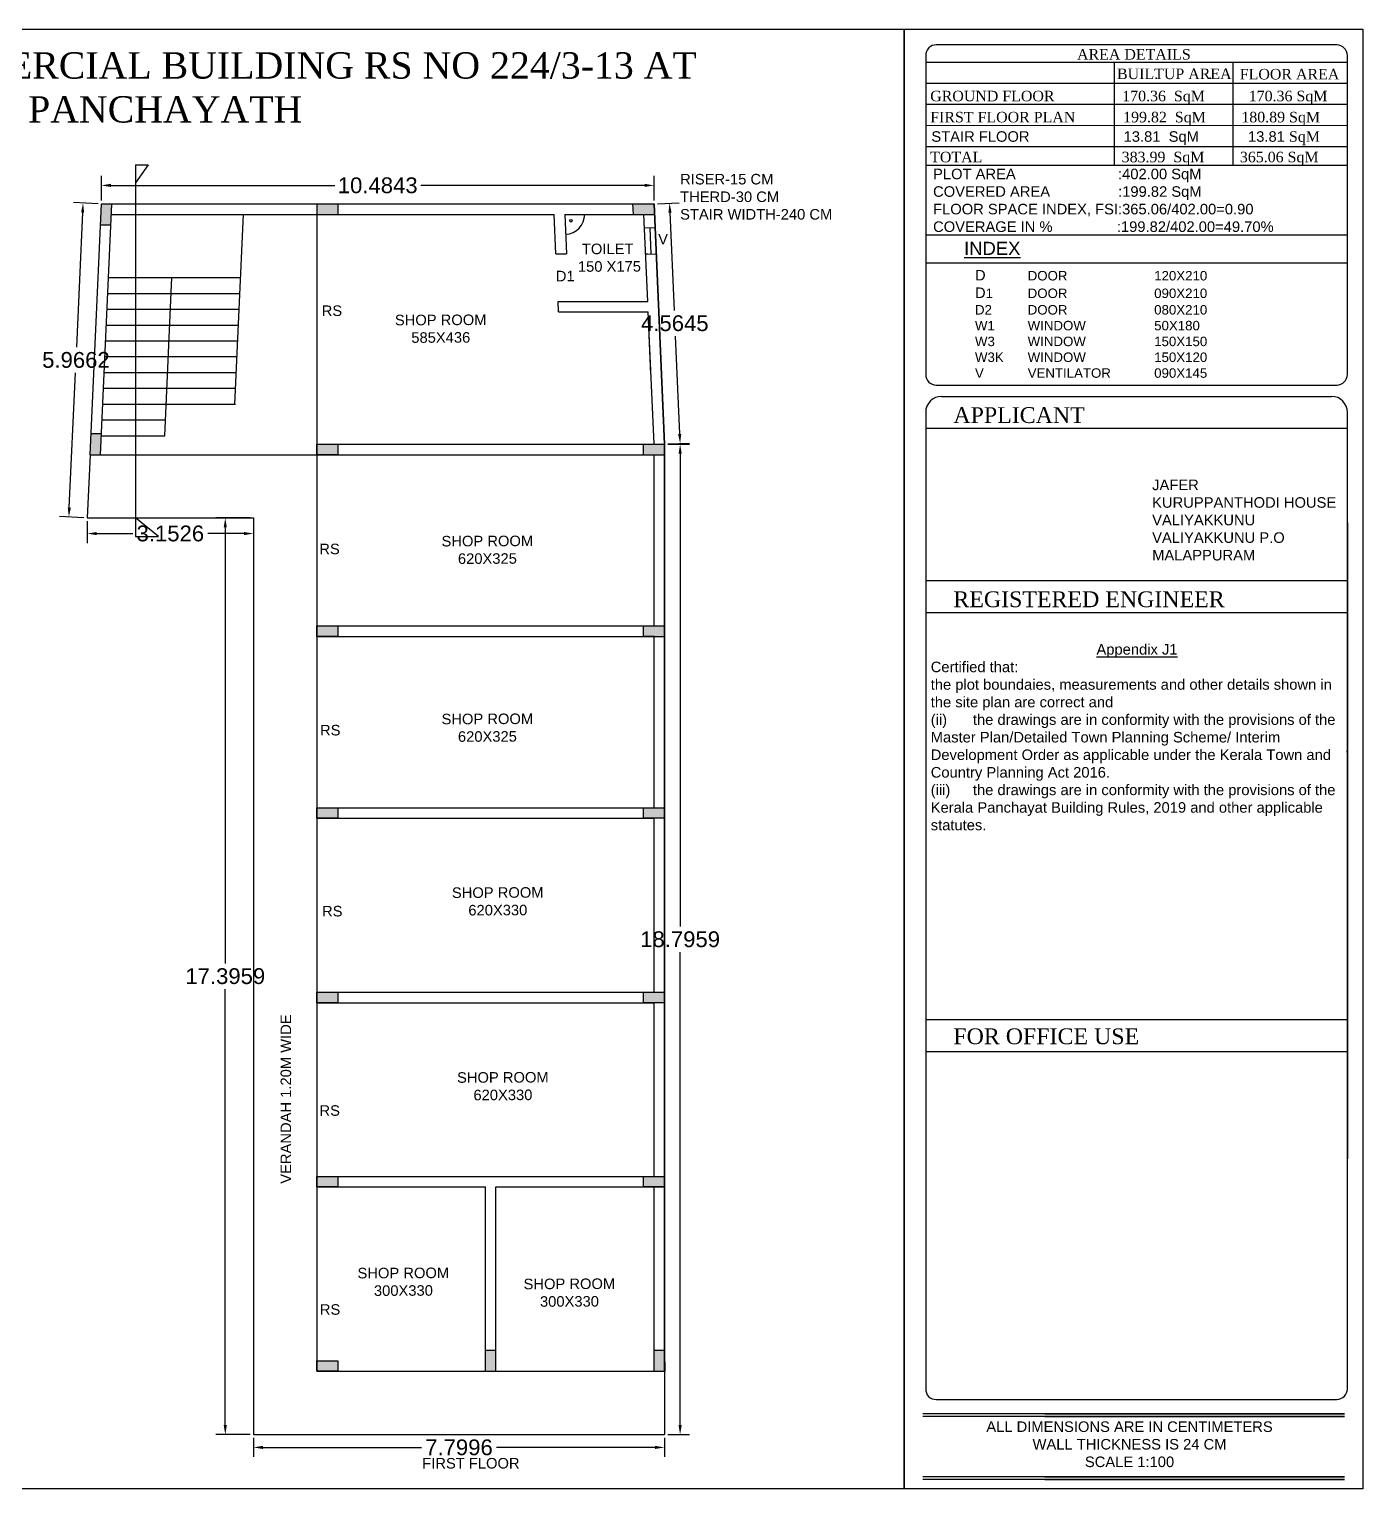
# Model space of a CAD drawing. Header units: metres. Extents: x 3996 to 16803, y -1642 to 12107.
# Drawn here: x 4010.87 to 4036.17, y 2926.28 to 2953.98 of the extents above; entities that cross this region are included whole.
import ezdxf

# ---------------------------------------------------------------- set-up
doc = ezdxf.new("R2010")
doc.units = ezdxf.units.M
doc.styles.add('SA', font='times.ttf')
doc.styles.get("Standard").update_dxf_attribs({"font": 'arial.ttf'})
doc.styles.add('style1', font='romand.shx', dxfattribs={"height": 5})
doc.dimstyles.get("Standard").update_dxf_attribs({"dimtxt": 0.3, "dimasz": 0.18, "dimexe": 0.18, "dimexo": 0.0625, "dimgap": 0.09, "dimtad": 0, "dimtih": 1, "dimtoh": 1, "dimdec": 4, "dimzin": 0, "dimdsep": 46, "dimtxsty": 'Standard', "dimcen": 0.09, "dimadec": 0, "dimazin": 0, "dimtfac": 1, "dimtdec": 4, "dimtofl": 0, "dimtmove": 0, "dimatfit": 3, "dimfxl": 1, "dimtolj": 1, "dimtzin": 0, "dimarcsym": 0})

# ---------------------------------------------------------------- blocks, each defined once
blk = doc.blocks.new('*D30')
at = {"color": 0, "lineweight": -2, "transparency": 16777216}
for p, q in [((4012.177, 2950.667), (4011.711, 2950.688)), ((4011.882, 2950.5), (4011.767, 2947.943)), ((4011.63, 2944.899), (4011.745, 2947.456)), ((4011.908, 2944.707), (4011.442, 2944.728))]:
    blk.add_line(p, q, dxfattribs=at)
at = {"color": 0, "transparency": 16777216}
for points in [[(4011.853, 2950.501), (4011.912, 2950.499), (4011.891, 2950.68)], [(4011.6, 2944.901), (4011.66, 2944.898), (4011.622, 2944.72)]]:
    blk.add_solid(points, dxfattribs=at)
at = {"layer": 'Defpoints', "color": 0, "transparency": 16777216}
for p in [(4011.891, 2950.68), (4012.239, 2950.664), (4011.971, 2944.704)]:
    blk.add_point(p, dxfattribs=at)
at = {"color": 0, "transparency": 16777216, "insert": (4011.756, 2947.7), "char_height": 0.3, "attachment_point": 5}
blk.add_mtext('\\A1;5.9662', dxfattribs=at)
blk = doc.blocks.new('*D31')
at = {"color": 0, "lineweight": -2, "transparency": 16777216}
for p, q in [((4011.971, 2944.641), (4011.971, 2944.227)), ((4015.123, 2944.641), (4015.123, 2944.227)), ((4012.151, 2944.407), (4012.834, 2944.407)), ((4014.943, 2944.407), (4014.259, 2944.407))]:
    blk.add_line(p, q, dxfattribs=at)
at = {"color": 0, "transparency": 16777216}
for points in [[(4012.151, 2944.437), (4012.151, 2944.377), (4011.971, 2944.407)], [(4014.943, 2944.437), (4014.943, 2944.377), (4015.123, 2944.407)]]:
    blk.add_solid(points, dxfattribs=at)
at = {"layer": 'Defpoints', "color": 0, "transparency": 16777216}
for p in [(4011.971, 2944.704), (4015.123, 2944.704), (4015.123, 2944.407)]:
    blk.add_point(p, dxfattribs=at)
at = {"color": 0, "transparency": 16777216, "insert": (4013.547, 2944.407), "char_height": 0.3, "attachment_point": 5}
blk.add_mtext('\\A1;3.1526', dxfattribs=at)
blk = doc.blocks.new('*D32')
at = {"color": 0, "lineweight": -2, "transparency": 16777216}
for p, q in [((4015.061, 2944.704), (4014.409, 2944.704)), ((4014.589, 2944.524), (4014.589, 2936.249)), ((4014.589, 2927.488), (4014.589, 2935.763)), ((4015.061, 2927.308), (4014.409, 2927.308))]:
    blk.add_line(p, q, dxfattribs=at)
at = {"color": 0, "transparency": 16777216}
for points in [[(4014.559, 2944.524), (4014.619, 2944.524), (4014.589, 2944.704)], [(4014.559, 2927.488), (4014.619, 2927.488), (4014.589, 2927.308)]]:
    blk.add_solid(points, dxfattribs=at)
at = {"layer": 'Defpoints', "color": 0, "transparency": 16777216}
for p in [(4015.123, 2944.704), (4014.589, 2927.308), (4015.123, 2927.308)]:
    blk.add_point(p, dxfattribs=at)
at = {"color": 0, "transparency": 16777216, "insert": (4014.589, 2936.006), "char_height": 0.3, "attachment_point": 5}
blk.add_mtext('\\A1;17.3959', dxfattribs=at)
blk = doc.blocks.new('*D33')
at = {"color": 0, "lineweight": -2, "transparency": 16777216}
for p, q in [((4015.123, 2927.245), (4015.123, 2926.884)), ((4015.303, 2927.064), (4018.311, 2927.064)), ((4022.743, 2927.064), (4019.734, 2927.064)), ((4022.923, 2927.245), (4022.923, 2926.884))]:
    blk.add_line(p, q, dxfattribs=at)
at = {"color": 0, "transparency": 16777216}
for points in [[(4015.303, 2927.094), (4015.303, 2927.034), (4015.123, 2927.064)], [(4022.743, 2927.094), (4022.743, 2927.034), (4022.923, 2927.064)]]:
    blk.add_solid(points, dxfattribs=at)
at = {"layer": 'Defpoints', "color": 0, "transparency": 16777216}
for p in [(4015.123, 2927.308), (4022.923, 2927.308), (4022.923, 2927.064)]:
    blk.add_point(p, dxfattribs=at)
at = {"color": 0, "transparency": 16777216, "insert": (4019.023, 2927.064), "char_height": 0.3, "attachment_point": 5}
blk.add_mtext('\\A1;7.7996', dxfattribs=at)
blk = doc.blocks.new('*D34')
at = {"color": 0, "lineweight": -2, "transparency": 16777216}
for p, q in [((4022.986, 2946.104), (4023.399, 2946.104)), ((4023.219, 2945.924), (4023.218, 2936.949)), ((4023.218, 2927.488), (4023.218, 2936.463)), ((4022.985, 2927.308), (4023.398, 2927.308))]:
    blk.add_line(p, q, dxfattribs=at)
at = {"color": 0, "transparency": 16777216}
for points in [[(4023.189, 2945.924), (4023.249, 2945.924), (4023.219, 2946.104)], [(4023.188, 2927.488), (4023.248, 2927.488), (4023.218, 2927.308)]]:
    blk.add_solid(points, dxfattribs=at)
at = {"layer": 'Defpoints', "color": 0, "transparency": 16777216}
for p in [(4022.924, 2946.104), (4022.923, 2927.308), (4023.218, 2927.308)]:
    blk.add_point(p, dxfattribs=at)
at = {"color": 0, "transparency": 16777216, "insert": (4023.218, 2936.706), "char_height": 0.3, "attachment_point": 5}
blk.add_mtext('\\A1;18.7959', dxfattribs=at)
blk = doc.blocks.new('*D35')
at = {"color": 0, "lineweight": -2, "transparency": 16777216}
for p, q in [((4022.786, 2950.667), (4023.198, 2950.685)), ((4023.026, 2950.497), (4023.108, 2948.64)), ((4023.21, 2946.297), (4023.129, 2948.154)), ((4022.986, 2946.107), (4023.398, 2946.125))]:
    blk.add_line(p, q, dxfattribs=at)
at = {"color": 0, "transparency": 16777216}
for points in [[(4023.056, 2950.498), (4022.996, 2950.496), (4023.018, 2950.677)], [(4023.24, 2946.298), (4023.18, 2946.295), (4023.218, 2946.117)]]:
    blk.add_solid(points, dxfattribs=at)
at = {"layer": 'Defpoints', "color": 0, "transparency": 16777216}
for p in [(4022.724, 2950.664), (4023.018, 2950.677), (4022.924, 2946.104)]:
    blk.add_point(p, dxfattribs=at)
at = {"color": 0, "transparency": 16777216, "insert": (4023.118, 2948.397), "char_height": 0.3, "attachment_point": 5}
blk.add_mtext('\\A1;4.5645', dxfattribs=at)
blk = doc.blocks.new('*D36')
at = {"color": 0, "lineweight": -2, "transparency": 16777216}
for p, q in [((4012.239, 2950.726), (4012.239, 2951.194)), ((4022.724, 2950.726), (4022.724, 2951.194)), ((4012.419, 2951.014), (4016.666, 2951.014)), ((4022.544, 2951.014), (4018.297, 2951.014))]:
    blk.add_line(p, q, dxfattribs=at)
at = {"color": 0, "transparency": 16777216}
for points in [[(4012.419, 2951.044), (4012.419, 2950.984), (4012.239, 2951.014)], [(4022.544, 2951.044), (4022.544, 2950.984), (4022.724, 2951.014)]]:
    blk.add_solid(points, dxfattribs=at)
at = {"layer": 'Defpoints', "color": 0, "transparency": 16777216}
for p in [(4022.724, 2951.014), (4012.239, 2950.664), (4022.724, 2950.664)]:
    blk.add_point(p, dxfattribs=at)
at = {"color": 0, "transparency": 16777216, "insert": (4017.481, 2951.014), "char_height": 0.3, "attachment_point": 5}
blk.add_mtext('\\A1;10.4843', dxfattribs=at)

msp = doc.modelspace()

# ---------------------------------------------------------------- hatches: boundary and pattern name
h = msp.add_hatch(color=256)
h.dxf.hatch_style = 1
h.paths.add_polyline_path([(4012.43942, 2950.66395), (4012.23922, 2950.66395), (4012.22119, 2950.26395), (4012.42139, 2950.26395)])
h.paths.add_polyline_path([(4012.24285, 2946.30381), (4012.04265, 2946.30381), (4012.02461, 2945.90381), (4012.22482, 2945.90381)])
h = msp.add_hatch(color=256)
h.dxf.hatch_style = 1
h.paths.add_polyline_path([(4022.92308, 2932.20792), (4022.52308, 2932.20792), (4022.52308, 2932.00792), (4022.92308, 2932.00792)])
h.paths.add_polyline_path([(4022.92308, 2928.90792), (4022.72308, 2928.90792), (4022.72308, 2928.50792), (4022.92308, 2928.50792)])
h.paths.add_polyline_path([(4019.72308, 2928.90792), (4019.52308, 2928.90792), (4019.52308, 2928.50792), (4019.72308, 2928.50792)])
h.paths.add_polyline_path([(4016.72308, 2928.70792), (4016.32308, 2928.70792), (4016.32308, 2928.50792), (4016.72308, 2928.50792)])
h.paths.add_polyline_path([(4016.72308, 2932.20792), (4016.32308, 2932.20792), (4016.32308, 2932.00792), (4016.72308, 2932.00792)])
h.paths.add_polyline_path([(4016.72308, 2935.70381), (4016.32308, 2935.70381), (4016.32308, 2935.50381), (4016.72308, 2935.50381)])
h.paths.add_polyline_path([(4022.92308, 2935.70381), (4022.52308, 2935.70381), (4022.52308, 2935.50381), (4022.92308, 2935.50381)])
h.paths.add_polyline_path([(4022.92308, 2939.20381), (4022.52308, 2939.20381), (4022.52308, 2939.00381), (4022.92308, 2939.00381)])
h.paths.add_polyline_path([(4016.72308, 2939.20381), (4016.32308, 2939.20381), (4016.32308, 2939.00381), (4016.72308, 2939.00381)])
h.paths.add_polyline_path([(4016.72308, 2942.65381), (4016.32308, 2942.65381), (4016.32308, 2942.45381), (4016.72308, 2942.45381)])
h.paths.add_polyline_path([(4022.92308, 2942.65381), (4022.52308, 2942.65381), (4022.52308, 2942.45381), (4022.72308, 2942.45381), (4022.92308, 2942.45381)])
h.paths.add_polyline_path([(4022.92308, 2946.10381), (4022.52356, 2946.10381), (4022.52356, 2945.90381), (4022.92308, 2945.90381)])
h.paths.add_polyline_path([(4016.72308, 2946.10381), (4016.32308, 2946.10381), (4016.32308, 2945.90381), (4016.72308, 2945.90381)])
h.paths.add_polyline_path([(4022.72356, 2950.66395), (4022.32333, 2950.66395), (4022.33209, 2950.46405), (4022.73233, 2950.46405)])
h = msp.add_hatch(color=256)
h.dxf.hatch_style = 1
h.paths.add_polyline_path([(4016.32308, 2950.66395), (4016.32308, 2950.46405), (4016.72308, 2950.46405), (4016.72308, 2950.66395)])

# ---------------------------------------------------------------- linework, layer by layer
at = {"color": 4}
msp.add_line((4027.46989, 2953.97845), (4027.46989, 2926.27845), dxfattribs=at)
for p, q in [((4036.16989, 2953.97845), (4036.16989, 2926.27845)), ((4027.87693, 2951.65741), (4027.87693, 2948.24674)), ((4035.87693, 2948.24674), (4035.87693, 2951.65741)), ((4012.02461, 2945.90381), (4012.23922, 2950.66395)), ((4012.22482, 2945.90381), (4012.43942, 2950.66395)), ((4012.23922, 2950.66395), (4022.72356, 2950.66395)), ((4013.92308, 2950.66395), (4013.92308, 2950.66433)), ((4015.12308, 2950.66395), (4015.12308, 2950.6647)), ((4016.32308, 2950.66395), (4016.32308, 2950.46405)), ((4016.72308, 2950.66395), (4016.72308, 2950.46405)), ((4018.87116, 2950.66395), (4019.97116, 2950.66395)), ((4020.17116, 2950.66395), (4021.27116, 2950.66395)), ((4021.47116, 2950.66395), (4022.32333, 2950.66395)), ((4021.82269, 2950.66405), (4022.72371, 2950.66405)), ((4021.8227, 2950.66395), (4022.52337, 2950.66395)), ((4022.33209, 2950.46405), (4022.32332, 2950.66405)), ((4022.92356, 2946.10381), (4022.72356, 2950.66395)), ((4022.72356, 2950.66395), (4022.92356, 2946.10381)), ((4012.43041, 2950.46405), (4020.8305, 2950.46405)), ((4012.52323, 2950.46405), (4012.5233, 2950.46405)), ((4014.77065, 2946.86405), (4014.93295, 2950.46405)), ((4016.32308, 2950.46405), (4016.32308, 2928.50792)), ((4020.86343, 2949.71334), (4020.8305, 2950.46405)), ((4021.0307, 2950.46405), (4022.73248, 2950.46405)), ((4021.0307, 2950.46405), (4021.06362, 2949.71334)), ((4022.60453, 2948.81334), (4022.53214, 2950.46395)), ((4012.22119, 2950.26395), (4012.42139, 2950.26395)), ((4022.54331, 2950.21389), (4022.74382, 2950.20677)), ((4022.64356, 2950.21033), (4022.66549, 2949.71034)), ((4020.86343, 2949.71334), (4021.06362, 2949.71334)), ((4022.56526, 2949.71334), (4022.60474, 2949.71334)), ((4022.56528, 2949.71297), (4022.7657, 2949.70771)), ((4027.87685, 2949.54656), (4035.87681, 2949.54656)), ((4012.37631, 2949.26405), (4014.87885, 2949.26405)), ((4013.44228, 2946.26405), (4013.57753, 2949.26405)), ((4012.36279, 2948.96405), (4014.86533, 2948.96405)), ((4020.91167, 2948.61344), (4020.9029, 2948.81334)), ((4020.9029, 2948.81334), (4022.60453, 2948.81334)), ((4012.34926, 2948.66405), (4014.8518, 2948.66405)), ((4020.91167, 2948.61344), (4022.6133, 2948.61344)), ((4022.72337, 2946.10381), (4022.6133, 2948.61344)), ((4022.66505, 2947.43362), (4022.6133, 2948.61344)), ((4012.33574, 2948.36405), (4014.83827, 2948.36405)), ((4027.87693, 2948.24674), (4027.87693, 2947.42539)), ((4035.87693, 2947.42539), (4035.87693, 2948.24674)), ((4012.32221, 2948.06405), (4014.82475, 2948.06405)), ((4012.30868, 2947.76405), (4014.81122, 2947.76405)), ((4012.29516, 2947.46405), (4014.7977, 2947.46405)), ((4012.28163, 2947.16405), (4014.78417, 2947.16405)), ((4028.07693, 2947.22539), (4035.67693, 2947.22539)), ((4028.17693, 2947.00936), (4035.57693, 2947.00936)), ((4012.26811, 2946.86405), (4013.46933, 2946.86405)), ((4012.28163, 2946.86405), (4014.78417, 2946.86405)), ((4012.25458, 2946.56405), (4013.4558, 2946.56405)), ((4027.87693, 2946.70936), (4027.87693, 2935.11982)), ((4035.87693, 2935.11982), (4035.87693, 2946.70936)), ((4012.04265, 2946.30381), (4012.24285, 2946.30381)), ((4012.24106, 2946.26405), (4013.44228, 2946.26405)), ((4027.87693, 2946.40462), (4035.87693, 2946.40462)), ((4012.02461, 2945.90381), (4011.97051, 2944.70381)), ((4012.02461, 2945.90381), (4012.22482, 2945.90381)), ((4012.02461, 2945.90381), (4016.32308, 2945.90381)), ((4016.32308, 2946.10381), (4022.92356, 2946.10381)), ((4016.32308, 2945.90381), (4022.92356, 2945.90381)), ((4022.52356, 2945.90381), (4022.52356, 2946.10381)), ((4022.72308, 2942.65381), (4022.72308, 2945.90381)), ((4022.92308, 2937.79381), (4022.92308, 2946.1147)), ((4022.92308, 2946.1147), (4022.92308, 2937.79381)), ((4011.97051, 2944.70381), (4015.12308, 2944.70381)), ((4015.12308, 2944.70381), (4015.12308, 2927.30792)), ((4035.87693, 2944.60783), (4035.87693, 2932.53814)), ((4027.87693, 2943.51416), (4035.87693, 2943.51416)), ((4027.87693, 2943.51416), (4035.71437, 2943.51416)), ((4022.72308, 2942.65381), (4022.72308, 2943.39381)), ((4027.87693, 2942.90941), (4035.87693, 2942.90941)), ((4016.32308, 2942.65381), (4022.92308, 2942.65381)), ((4022.52308, 2942.45381), (4022.52308, 2942.65381)), ((4016.32308, 2942.45381), (4022.92308, 2942.45381)), ((4022.72308, 2940.39381), (4022.72308, 2942.45381)), ((4022.72308, 2939.20381), (4022.72308, 2940.19381)), ((4016.32308, 2939.20381), (4020.02308, 2939.20381)), ((4016.32308, 2939.00381), (4022.72308, 2939.00381)), ((4016.72308, 2939.20381), (4022.72308, 2939.20381)), ((4022.72308, 2935.70381), (4022.72308, 2939.00381)), ((4022.72308, 2937.79381), (4022.72308, 2939.00381)), ((4022.92308, 2928.50792), (4022.92308, 2937.79381)), ((4022.92308, 2937.79381), (4022.92308, 2928.50792)), ((4016.32308, 2935.70381), (4022.92308, 2935.70381)), ((4016.32308, 2935.50381), (4022.72308, 2935.50381)), ((4022.72308, 2934.62381), (4022.72308, 2935.50381)), ((4022.72308, 2932.20792), (4022.72308, 2935.47381)), ((4027.87693, 2935.18331), (4035.87693, 2935.18331)), ((4027.87693, 2935.18331), (4035.71437, 2935.18331)), ((4027.87693, 2934.57857), (4035.87693, 2934.57857)), ((4016.32308, 2932.20792), (4022.92308, 2932.20792)), ((4016.32308, 2932.00792), (4019.52308, 2932.00792)), ((4016.32308, 2932.00792), (4019.52308, 2932.00792)), ((4019.52308, 2928.50792), (4019.52308, 2932.00792)), ((4019.72308, 2931.39381), (4019.72308, 2932.00792)), ((4019.72308, 2928.50792), (4019.72308, 2932.00792)), ((4019.72308, 2932.00792), (4022.92308, 2932.00792)), ((4022.72308, 2928.50792), (4022.72308, 2932.00792)), ((4022.72308, 2931.39381), (4022.72308, 2932.00792)), ((4019.52308, 2928.90792), (4019.72308, 2928.90792)), ((4022.72308, 2928.90792), (4022.92308, 2928.90792)), ((4016.32308, 2928.70792), (4016.68308, 2928.70792)), ((4016.32308, 2928.50792), (4022.92513, 2928.50792)), ((4022.92308, 2928.50792), (4022.92267, 2927.30792)), ((4035.82502, 2927.69831), (4027.82502, 2927.69831)), ((4035.82502, 2927.64831), (4027.82502, 2927.64831)), ((4030.13522, 2927.69831), (4035.82502, 2927.69831)), ((4030.13522, 2927.64831), (4035.82502, 2927.64831)), ((4015.12308, 2927.30792), (4022.92267, 2927.30792)), ((4035.82502, 2926.50567), (4027.82502, 2926.50567)), ((4030.13522, 2926.50567), (4035.82502, 2926.50567)), ((4030.13522, 2926.50567), (4035.82502, 2926.50567)), ((4035.82502, 2926.45567), (4027.82502, 2926.45567)), ((4030.13522, 2926.45567), (4035.82502, 2926.45567)), ((4030.13522, 2926.45567), (4035.82502, 2926.45567))]:
    msp.add_line(p, q)
at = {"ltscale": 0.1}
for p, q in [((4027.8776, 2953.4196), (4027.8776, 2951.39713)), ((4027.87693, 2950.07839), (4035.87689, 2950.07839))]:
    msp.add_line(p, q, dxfattribs=at)
at = {"ltscale": 0.02}
for p, q in [((4035.87757, 2953.34684), (4027.87765, 2953.34814)), ((4031.45402, 2953.34756), (4031.45402, 2951.39782)), ((4033.70548, 2953.34373), (4033.70548, 2951.39782)), ((4035.87751, 2952.94684), (4027.87758, 2952.94814)), ((4035.87744, 2952.54684), (4027.87752, 2952.54814)), ((4035.87744, 2952.54684), (4027.87752, 2952.54814)), ((4027.87745, 2952.04061), (4027.87719, 2952.04061)), ((4035.87741, 2952.14684), (4027.87745, 2952.14814)), ((4035.87738, 2951.74684), (4027.87745, 2951.74814)), ((4035.8764, 2951.38924), (4027.87648, 2951.39054))]:
    msp.add_line(p, q, dxfattribs=at)
at = {"color": 252, "true_color": 0x939598}
for p, q in [((4012.88605, 2951.40117), (4012.88605, 2944.35358)), ((4012.88605, 2951.40117), (4013.12651, 2951.40117)), ((4013.12651, 2951.40117), (4012.88605, 2951.06521)), ((4013.32394, 2944.35358), (4012.88605, 2944.70381)), ((4012.88605, 2944.35358), (4013.32394, 2944.35358))]:
    msp.add_line(p, q, dxfattribs=at)
for points in [[(4036.16989, 2953.97845), (4036.16989, 2926.27845), (3996.16989, 2926.27845), (3996.16989, 2953.97845)], [(4027.46989, 2953.97845), (4036.16989, 2953.97845), (4036.16989, 2926.27845), (4027.46989, 2926.27845)], [(4016.32308, 2946.10381), (4016.72308, 2946.10381), (4016.72308, 2945.90381), (4016.32308, 2945.90381)], [(4016.32308, 2942.65381), (4016.72308, 2942.65381), (4016.72308, 2942.45381), (4016.32308, 2942.45381)], [(4016.32308, 2939.20381), (4016.72308, 2939.20381), (4016.72308, 2939.00381), (4016.32308, 2939.00381)], [(4016.32308, 2932.20792), (4016.72308, 2932.20792), (4016.72308, 2932.00792), (4016.32308, 2932.00792)], [(4016.32308, 2928.70792), (4016.72308, 2928.70792), (4016.72308, 2928.50792), (4016.32308, 2928.50792)]]:
    msp.add_lwpolyline(points, close=True)
for points in [[(4035.87693, 2948.83951), (4035.8776, 2953.4196), (4035.8776, 2953.48, 0.41421356), (4035.6776, 2953.68), (4028.0776, 2953.68, 0.42636815), (4027.8776, 2953.48), (4027.8776, 2953.4196)], [(4035.87693, 2948.83951), (4035.8776, 2953.4196), (4035.8776, 2953.48, 0.41421356), (4035.6776, 2953.68), (4028.0776, 2953.68, 0.42636815), (4027.8776, 2953.48), (4027.8776, 2953.4196)], [(4027.87693, 2940.24445), (4027.87693, 2928.17477, 0.43841706), (4028.07693, 2927.97477), (4035.67693, 2927.97477, 0.41421356), (4035.87693, 2928.17477), (4035.87693, 2940.24445, 0.04754924), (4035.87333, 2940.28223)]]:
    msp.add_lwpolyline(points, format="xyb")
for points in [[(4022.72308, 2939.20381), (4022.72308, 2942.45381), (4022.52308, 2942.45381), (4022.52308, 2942.65381)], [(4022.52308, 2939.20381), (4022.92308, 2939.20381), (4022.92308, 2939.00381), (4022.52308, 2939.00381), (4022.52308, 2939.20381)], [(4022.52308, 2939.20381), (4022.92308, 2939.20381), (4022.92308, 2939.00381), (4022.52308, 2939.00381), (4022.52308, 2939.20381)], [(4016.32308, 2935.70381), (4016.72308, 2935.70381), (4016.72308, 2935.50381), (4016.32308, 2935.50381), (4016.32308, 2935.70381)], [(4022.52308, 2935.70381), (4022.92308, 2935.70381), (4022.92308, 2935.50381), (4022.52308, 2935.50381), (4022.52308, 2935.70381)], [(4022.52308, 2932.20792), (4022.92308, 2932.20792), (4022.92308, 2932.00792), (4022.52308, 2932.00792), (4022.52308, 2932.20792)], [(4022.92308, 2928.87454), (4022.92513, 2928.50792)]]:
    msp.add_lwpolyline(points)
msp.add_circle((4021.14748, 2950.34376), 0.02544)
for centre, radius, start, end in [((4028.07288, 2951.66146), 0.19599, 176.088375, 181.183711), ((4021.0307, 2950.46405), 0.37725, 272.511282, 0), ((4028.07288, 2947.42134), 0.19599, 178.816289, 271.183711), ((4035.67693, 2947.42539), 0.2, 270, 0), ((4028.17693, 2946.70936), 0.3, 90, 180), ((4035.57693, 2946.70936), 0.3, 0, 90), ((4028.06906, 2934.91331), 0.19229, 177.65307, 182.34693)]:
    msp.add_arc(centre, radius, start, end)
msp.add_point((4032.25239, 2953.04938))
at = {"color": 1}
msp.add_point((4033.27289, 2953.04938), dxfattribs=at)

# ---------------------------------------------------------------- texts
at = {"color": 6, "insert": (3996.16989, 2953.54083), "char_height": 0.5, "width": 31.0348518, "attachment_point": 1, "style": 'SA'}
msp.add_mtext('\\A1;\\pxqc;{\\C256; \\A0;\\fArial|b0|i0|c0|p34; PROPOSED  \\A1;\\fTimes New Roman|b0|i0|c0|p18;PLAN OF  COMMERCIAL BUILDING RS NO 224/3-13 AT\\P EDAYUR PANCHAYATH}', dxfattribs=at)
at = {"attachment_point": 1, "style": 'style1'}
for s, insert, char_height, width in [('\\pxt17,22,29,34;{\\fTimes New Roman|b0|i0|c0|p18;AREA DETAILS\\A1;\\C1;  \\A0;\\C256;                  }', (4030.74866, 2953.60101), 0.2, 12.579809), ('\\pxt17,22,29,34;{\\fTimes New Roman|b0|i0|c0|p18;   ^IBUILTUP AREA }', (4028.10721, 2953.23199), 0.2, 12.579809), ('\\pxt17,22,29,34;{\\fTimes New Roman|b0|i0|c0|p18;   ^IFLOOR AREA}', (4030.43622, 2953.22496), 0.2, 12.579809), ('\\pxt17,22,29,34;{\\fTimes New Roman|b0|i0|c0|p18;GROUND FLOOR \\A1;\\C1;                \\A0;\\C256;170.36  SqM           170.36 SqM}', (4027.96305, 2952.8101), 0.2, 12.579809), ('{\\fTimes New Roman|b0|i0|c0|p18;FIRST FLOOR PLAN            199.82  SqM^I    180.89 SqM\\P\\pxt17,22,29,34;                                 }', (4027.96298, 2952.4101), 0.2, 12.579809), ('\\pxt17,22,29,34;{\\fTimes New Roman|b0|i0|c0|p18;TOTAL                                \\A1;\\C1;   \\A0;\\C256;383.99  SqM^I 365.06 SqM}', (4027.96201, 2951.65251), 0.2, 12.579809), ('{\\fTimes New Roman|b0|i0|c0|p18;APPLICANT}', (4028.40205, 2946.80499), 0.3, 2.9848603), ('{\\fTimes New Roman|b0|i0|c0|p18;REGISTERED ENGINEER}', (4028.40205, 2943.30978), 0.3, 8.5450144), ('{\\fTimes New Roman|b0|i0|c0|p18;FOR OFFICE USE}', (4028.40205, 2935.01642), 0.3, 9.7108035)]:
    msp.add_mtext(s, dxfattribs=dict(at, insert=insert, char_height=char_height, width=width))
at = {"attachment_point": 1}
for s, insert, char_height, width in [('STAIR FLOOR                       13.81  SqM            13.81 {\\fTimes New Roman|b0|i0|c0|p18;SqM}', (4027.98468, 2952.04186), 0.2, 8.8228731), ('RISER-15 CM\\PTHERD-30 CM\\PSTAIR WIDTH-240 CM', (4023.21818, 2951.23218), 0.2, 2.8979578), ('PLOT AREA                         :402.00 SqM\\PCOVERED AREA^I^I    :199.82 SqM\\PFLOOR SPACE INDEX, FSI:365.06/402.00=0.90\\PCOVERAGE IN %^I              :199.82/402.00=49.70%', (4028.01741, 2951.33115), 0.1999934, 7.8107537), ('{\\LINDEX}', (4028.60652, 2949.944), 0.25, 2.9848603), ('\\pxt5,17;D^I{\\H0.9x;DOOR^I120X210}\\PD{\\H0.9x;1^IDOOR^I090X210\\PD2 ^IDOOR^I080X210\\PW1^IWINDOW^I50X180\\PW3^IWINDOW^I150X150\\PW3K^IWINDOW^I150X120\\PV^IVENTILATOR^I090X145}', (4028.81229, 2949.41001), 0.1999934, 5.7264371), ('JAFER\\PKURUPPANTHODI HOUSE\\PVALIYAKKUNU \\PVALIYAKKUNU P.O\\PMALAPPURAM', (4032.17357, 2945.4303), 0.1999934, 5.7264371), ('\\pxqc;ALL DIMENSIONS ARE IN CENTIMETERS \\PWALL THICKNESS IS 24 CM\\PSCALE 1:100', (4028.69108, 2927.55773), 0.2, 6.106136), ('FIRST FLOOR', (4018.32575, 2926.86352), 0.2, 1.9117735)]:
    msp.add_mtext(s, dxfattribs=dict(at, insert=insert, char_height=char_height, width=width))
at = {"char_height": 0.2, "attachment_point": 1}
for s, width, insert, rotation in [('V', 0.9811766, (4022.80131, 2950.09398), 0.235713), ('    TOILET\\P   150 X175', 1.7093712, (4021.04436, 2949.90691), 0.200961), ('D1', 0.9811766, (4020.85985, 2949.39307), 0.235713), ('RS', 0.9811766, (4016.41861, 2948.73505), 0.235713), ('SHOP ROOM\\P    585X436', 1.7093712, (4017.80628, 2948.55829), 0.200961), ('SHOP ROOM\\P    620X325', 1.7093712, (4018.69106, 2944.36243), 0.200961), ('RS', 0.9811766, (4016.37269, 2944.21389), 0.235713), ('SHOP ROOM\\P    620X325', 1.7093712, (4018.69106, 2940.9865), 0.200961), ('RS', 0.9811766, (4016.38625, 2940.77488), 0.235713), ('SHOP ROOM\\P    620X330', 1.7093712, (4018.88857, 2937.69126), 0.200961), ('RS', 0.9811766, (4016.42463, 2937.33969), 0.235713), ('SHOP ROOM\\P    620X330', 1.7093712, (4018.98534, 2934.18381), 0.200961), ('RS', 0.9811766, (4016.37593, 2933.55626), 0.235713), ('SHOP ROOM\\P    300X330', 1.7093712, (4017.09732, 2930.47148), 0.200961), ('SHOP ROOM\\P    300X330', 1.7093712, (4020.24754, 2930.2654), 0.200961), ('RS', 0.9811766, (4016.3828, 2929.78044), 0.235713)]:
    msp.add_mtext_dynamic_manual_height_columns(s, width=width, gutter_width=1, heights=[0], dxfattribs=dict(at, insert=insert, rotation=rotation))
at = {"insert": (4027.97263, 2942.30968), "char_height": 0.2, "attachment_point": 1}
msp.add_mtext_dynamic_manual_height_columns('\\pxqc;{\\LAppendix J1}\\P\\pql;Certified that:\\Pthe plot boundaies, measurements and other details shown in the site plan are correct and\\P(ii)^Ithe drawings are in conformity with the provisions of the Master Plan/Detailed Town Planning Scheme/ Interim Development Order as applicable under the Kerala Town and Country Planning Act 2016.\\P(iii)^Ithe drawings are in conformity with the provisions of the Kerala Panchayat Building Rules, 2019 and other applicable statutes.', width=7.8264038, gutter_width=1, heights=[8.16302], dxfattribs=at)
at = {"insert": (4015.63854, 2932.06805), "char_height": 0.2, "width": 3.4784826, "attachment_point": 1, "rotation": 90}
msp.add_mtext('VERANDAH 1.20M WIDE', dxfattribs=at)

# ---------------------------------------------------------------- dimensions: what is measured, and where the dimension line sits
for p1, p2, distance, picture, middle in [((4012.23922, 2950.66395), (4022.72356, 2950.66395), 0.35051, '*D36', (4017.48139, 2951.01447)), ((4011.97051, 2944.70381), (4012.23922, 2950.66395), 0.34897, '*D30', (4011.75625, 2947.6996)), ((4022.92356, 2946.10381), (4022.72356, 2950.66395), -0.2949, '*D35', (4023.11818, 2948.3968)), ((4022.92356, 2946.10381), (4022.92267, 2927.30792), 0.29519, '*D34', (4023.2183, 2936.70585)), ((4011.97051, 2944.70381), (4015.12308, 2944.70381), -0.29703, '*D31', (4013.5468, 2944.40677)), ((4015.12308, 2944.70381), (4015.12308, 2927.30792), -0.53449, '*D32', (4014.58859, 2936.00586)), ((4015.12308, 2927.30792), (4022.92267, 2927.30792), -0.24401, '*D33', (4019.02288, 2927.0639))]:
    dim = msp.add_aligned_dim(p1=p1, p2=p2, distance=distance, dimstyle='Standard')
    dim.commit()
    dim.dimension.update_dxf_attribs({"geometry": picture, "text_midpoint": middle})

doc.saveas('drawing.dxf')
